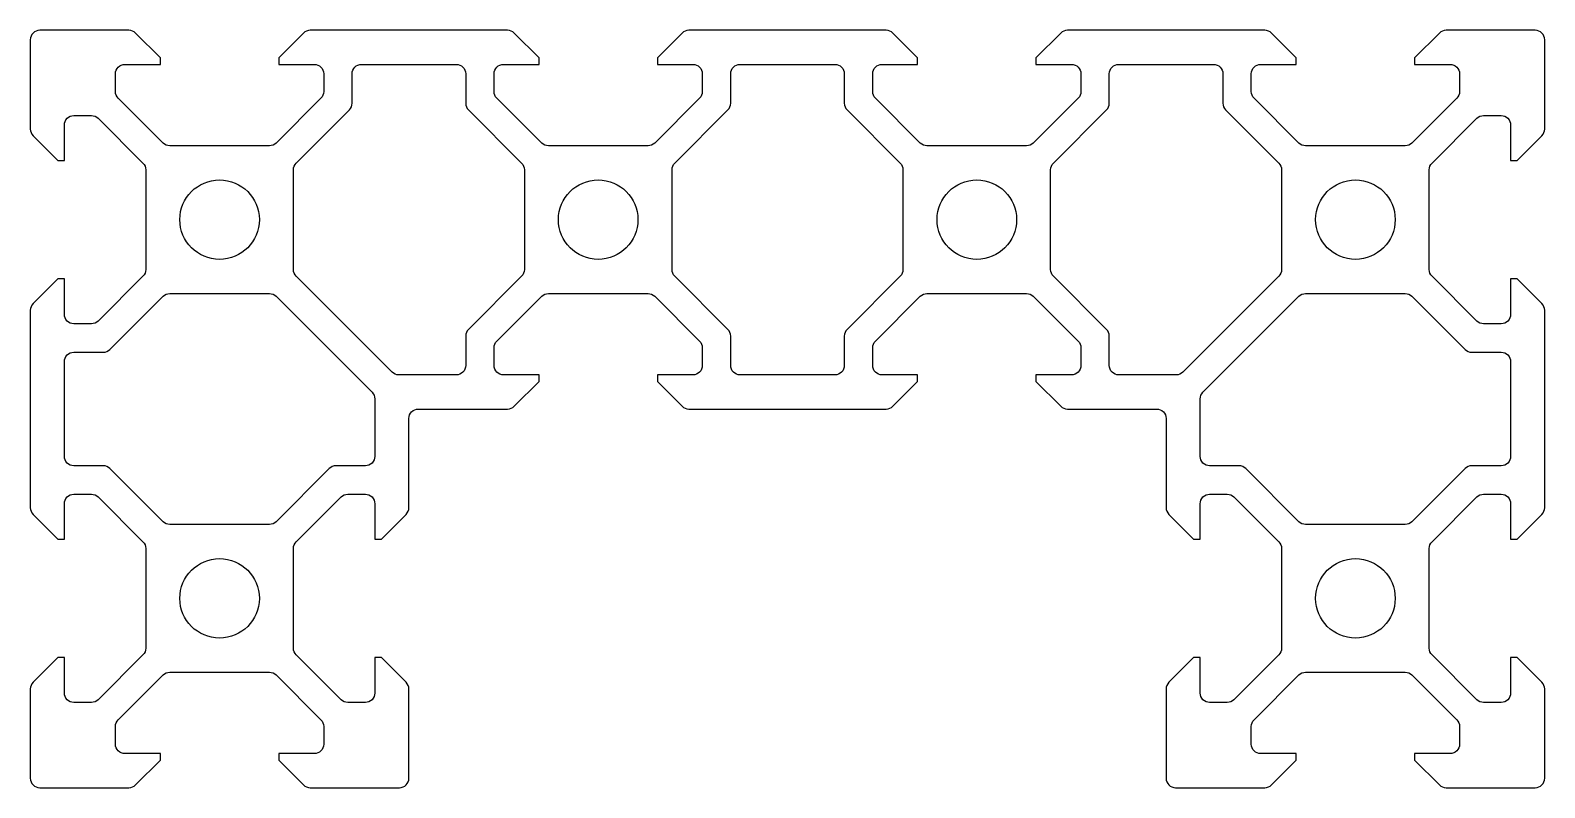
# Model space of a CAD drawing. Header units: millimetres. Extents: x 0 to 80, y 10 to 50.
import ezdxf

# ---------------------------------------------------------------- set-up
doc = ezdxf.new("R2010")
doc.units = ezdxf.units.MM
doc.layers.get('0').update_dxf_attribs({"linetype": 'CONTINUOUS'})

msp = doc.modelspace()

# ---------------------------------------------------------------- linework, layer by layer
for points in [[(67.014, 44.046), (64.646, 46.414, -0.198912), (64.5, 46.768), (64.5, 47.7, -0.414214), (65, 48.2), (66.875, 48.2), (66.875, 48.545), (65.566, 49.854, 0.198912), (65.213, 50), (54.787, 50, 0.198912), (54.434, 49.854), (53.125, 48.545), (53.125, 48.2), (55, 48.2, -0.414214), (55.5, 47.7), (55.5, 46.768, -0.198912), (55.354, 46.414), (52.986, 44.046, -0.198912), (52.632, 43.9), (47.368, 43.9, -0.198912), (47.014, 44.046), (44.646, 46.414, -0.198912), (44.5, 46.768), (44.5, 47.7, -0.414214), (45, 48.2), (46.875, 48.2), (46.875, 48.545), (45.566, 49.854, 0.198912), (45.213, 50), (34.787, 50, 0.198912), (34.434, 49.854), (33.125, 48.545), (33.125, 48.2), (35, 48.2, -0.414214), (35.5, 47.7), (35.5, 46.768, -0.198912), (35.354, 46.414), (32.986, 44.046, -0.198912), (32.632, 43.9), (27.368, 43.9, -0.198912), (27.014, 44.046), (24.646, 46.414, -0.198912), (24.5, 46.768), (24.5, 47.7, -0.414214), (25, 48.2), (26.875, 48.2), (26.875, 48.545), (25.566, 49.854, 0.198912), (25.213, 50), (14.787, 50, 0.198912), (14.434, 49.854), (13.125, 48.545), (13.125, 48.2), (15, 48.2, -0.414214), (15.5, 47.7), (15.5, 46.768, -0.198912), (15.354, 46.414), (12.986, 44.046, -0.198912), (12.632, 43.9), (7.368, 43.9, -0.198912), (7.014, 44.046), (4.646, 46.414, -0.198912), (4.5, 46.768), (4.5, 47.7, -0.414214), (5, 48.2), (6.875, 48.2), (6.875, 48.545), (5.566, 49.854, 0.198912), (5.213, 50), (0.5, 50, 0.414214), (0, 49.5), (0, 44.787, 0.198912), (0.146, 44.434), (1.455, 43.125), (1.8, 43.125), (1.8, 45, -0.414214), (2.3, 45.5), (3.232, 45.5, -0.198912), (3.586, 45.354), (5.954, 42.986, -0.198912), (6.1, 42.632), (6.1, 37.368, -0.198912), (5.954, 37.014), (3.586, 34.646, -0.198912), (3.232, 34.5), (2.3, 34.5, -0.414214), (1.8, 35), (1.8, 36.875), (1.455, 36.875), (0.146, 35.566, 0.198912), (0, 35.213), (0, 24.787, 0.198912), (0.146, 24.434), (1.455, 23.125), (1.8, 23.125), (1.8, 25, -0.414214), (2.3, 25.5), (3.232, 25.5, -0.198912), (3.586, 25.354), (5.954, 22.986, -0.198912), (6.1, 22.632), (6.1, 17.368, -0.198912), (5.954, 17.014), (3.586, 14.646, -0.198912), (3.232, 14.5), (2.3, 14.5, -0.414214), (1.8, 15), (1.8, 16.875), (1.455, 16.875), (0.146, 15.566, 0.198912), (0, 15.213), (0, 10.5, 0.414214), (0.5, 10), (5.213, 10, 0.198912), (5.566, 10.146), (6.875, 11.455), (6.875, 11.8), (5, 11.8, -0.414214), (4.5, 12.3), (4.5, 13.232, -0.198912), (4.646, 13.586), (7.014, 15.954, -0.198912), (7.368, 16.1), (12.632, 16.1, -0.198912), (12.986, 15.954), (15.354, 13.586, -0.198912), (15.5, 13.232), (15.5, 12.3, -0.414214), (15, 11.8), (13.125, 11.8), (13.125, 11.455), (14.434, 10.146, 0.198912), (14.787, 10), (19.5, 10, 0.414214), (20, 10.5), (20, 15.213, 0.198912), (19.854, 15.566), (18.545, 16.875), (18.2, 16.875), (18.2, 15, -0.414214), (17.7, 14.5), (16.768, 14.5, -0.198912), (16.414, 14.646), (14.046, 17.014, -0.198912), (13.9, 17.368), (13.9, 22.632, -0.198912), (14.046, 22.986), (16.414, 25.354, -0.198912), (16.768, 25.5), (17.7, 25.5, -0.414214), (18.2, 25), (18.2, 23.125), (18.545, 23.125), (19.854, 24.434, 0.198912), (20, 24.787), (20, 29.5, -0.414214), (20.5, 30), (25.213, 30, 0.198912), (25.566, 30.146), (26.875, 31.455), (26.875, 31.8), (25, 31.8, -0.414214), (24.5, 32.3), (24.5, 33.232, -0.198912), (24.646, 33.586), (27.014, 35.954, -0.198912), (27.368, 36.1), (32.632, 36.1, -0.198912), (32.986, 35.954), (35.354, 33.586, -0.198912), (35.5, 33.232), (35.5, 32.3, -0.414214), (35, 31.8), (33.125, 31.8), (33.125, 31.455), (34.434, 30.146, 0.198912), (34.787, 30), (45.213, 30, 0.198912), (45.566, 30.146), (46.875, 31.455), (46.875, 31.8), (45, 31.8, -0.414214), (44.5, 32.3), (44.5, 33.232, -0.198912), (44.646, 33.586), (47.014, 35.954, -0.198912), (47.368, 36.1), (52.632, 36.1, -0.198912), (52.986, 35.954), (55.354, 33.586, -0.198912), (55.5, 33.232), (55.5, 32.3, -0.414214), (55, 31.8), (53.125, 31.8), (53.125, 31.455), (54.434, 30.146, 0.198912), (54.787, 30), (59.5, 30, -0.414214), (60, 29.5), (60, 24.787, 0.198912), (60.146, 24.434), (61.455, 23.125), (61.8, 23.125), (61.8, 25, -0.414214), (62.3, 25.5), (63.232, 25.5, -0.198912), (63.586, 25.354), (65.954, 22.986, -0.198912), (66.1, 22.632), (66.1, 17.368, -0.198912), (65.954, 17.014), (63.586, 14.646, -0.198912), (63.232, 14.5), (62.3, 14.5, -0.414214), (61.8, 15), (61.8, 16.875), (61.455, 16.875), (60.146, 15.566, 0.198912), (60, 15.213), (60, 10.5, 0.414214), (60.5, 10), (65.213, 10, 0.198912), (65.566, 10.146), (66.875, 11.455), (66.875, 11.8), (65, 11.8, -0.414214), (64.5, 12.3), (64.5, 13.232, -0.198912), (64.646, 13.586), (67.014, 15.954, -0.198912), (67.368, 16.1), (72.632, 16.1, -0.198912), (72.986, 15.954), (75.354, 13.586, -0.198912), (75.5, 13.232), (75.5, 12.3, -0.414214), (75, 11.8), (73.125, 11.8), (73.125, 11.455), (74.434, 10.146, 0.198912), (74.787, 10), (79.5, 10, 0.414214), (80, 10.5), (80, 15.213, 0.198912), (79.854, 15.566), (78.545, 16.875), (78.2, 16.875), (78.2, 15, -0.414214), (77.7, 14.5), (76.768, 14.5, -0.198912), (76.414, 14.646), (74.046, 17.014, -0.198912), (73.9, 17.368), (73.9, 22.632, -0.198912), (74.046, 22.986), (76.414, 25.354, -0.198912), (76.768, 25.5), (77.7, 25.5, -0.414214), (78.2, 25), (78.2, 23.125), (78.545, 23.125), (79.854, 24.434, 0.198912), (80, 24.787), (80, 35.213, 0.198912), (79.854, 35.566), (78.545, 36.875), (78.2, 36.875), (78.2, 35, -0.414214), (77.7, 34.5), (76.768, 34.5, -0.198912), (76.414, 34.646), (74.046, 37.014, -0.198912), (73.9, 37.368), (73.9, 42.632, -0.198912), (74.046, 42.986), (76.414, 45.354, -0.198912), (76.768, 45.5), (77.7, 45.5, -0.414214), (78.2, 45), (78.2, 43.125), (78.545, 43.125), (79.854, 44.434, 0.198912), (80, 44.787), (80, 49.5, 0.414214), (79.5, 50), (74.787, 50, 0.198912), (74.434, 49.854), (73.125, 48.545), (73.125, 48.2), (75, 48.2, -0.414214), (75.5, 47.7), (75.5, 46.768, -0.198912), (75.354, 46.414), (72.986, 44.046, -0.198912), (72.632, 43.9), (67.368, 43.9, -0.198912)], [(67.014, 44.046), (64.646, 46.414, -0.198912), (64.5, 46.768), (64.5, 47.7, -0.414214), (65, 48.2), (66.875, 48.2), (66.875, 48.545), (65.566, 49.854, 0.198912), (65.213, 50), (54.787, 50, 0.198912), (54.434, 49.854), (53.125, 48.545), (53.125, 48.2), (55, 48.2, -0.414214), (55.5, 47.7), (55.5, 46.768, -0.198912), (55.354, 46.414), (52.986, 44.046, -0.198912), (52.632, 43.9), (47.368, 43.9, -0.198912), (47.014, 44.046), (44.646, 46.414, -0.198912), (44.5, 46.768), (44.5, 47.7, -0.414214), (45, 48.2), (46.875, 48.2), (46.875, 48.545), (45.566, 49.854, 0.198912), (45.213, 50), (34.787, 50, 0.198912), (34.434, 49.854), (33.125, 48.545), (33.125, 48.2), (35, 48.2, -0.414214), (35.5, 47.7), (35.5, 46.768, -0.198912), (35.354, 46.414), (32.986, 44.046, -0.198912), (32.632, 43.9), (27.368, 43.9, -0.198912), (27.014, 44.046), (24.646, 46.414, -0.198912), (24.5, 46.768), (24.5, 47.7, -0.414214), (25, 48.2), (26.875, 48.2), (26.875, 48.545), (25.566, 49.854, 0.198912), (25.213, 50), (14.787, 50, 0.198912), (14.434, 49.854), (13.125, 48.545), (13.125, 48.2), (15, 48.2, -0.414214), (15.5, 47.7), (15.5, 46.768, -0.198912), (15.354, 46.414), (12.986, 44.046, -0.198912), (12.632, 43.9), (7.368, 43.9, -0.198912), (7.014, 44.046), (4.646, 46.414, -0.198912), (4.5, 46.768), (4.5, 47.7, -0.414214), (5, 48.2), (6.875, 48.2), (6.875, 48.545), (5.566, 49.854, 0.198912), (5.213, 50), (0.5, 50, 0.414214), (0, 49.5), (0, 44.787, 0.198912), (0.146, 44.434), (1.455, 43.125), (1.8, 43.125), (1.8, 45, -0.414214), (2.3, 45.5), (3.232, 45.5, -0.198912), (3.586, 45.354), (5.954, 42.986, -0.198912), (6.1, 42.632), (6.1, 37.368, -0.198912), (5.954, 37.014), (3.586, 34.646, -0.198912), (3.232, 34.5), (2.3, 34.5, -0.414214), (1.8, 35), (1.8, 36.875), (1.455, 36.875), (0.146, 35.566, 0.198912), (0, 35.213), (0, 24.787, 0.198912), (0.146, 24.434), (1.455, 23.125), (1.8, 23.125), (1.8, 25, -0.414214), (2.3, 25.5), (3.232, 25.5, -0.198912), (3.586, 25.354), (5.954, 22.986, -0.198912), (6.1, 22.632), (6.1, 17.368, -0.198912), (5.954, 17.014), (3.586, 14.646, -0.198912), (3.232, 14.5), (2.3, 14.5, -0.414214), (1.8, 15), (1.8, 16.875), (1.455, 16.875), (0.146, 15.566, 0.198912), (0, 15.213), (0, 10.5, 0.414214), (0.5, 10), (5.213, 10, 0.198912), (5.566, 10.146), (6.875, 11.455), (6.875, 11.8), (5, 11.8, -0.414214), (4.5, 12.3), (4.5, 13.232, -0.198912), (4.646, 13.586), (7.014, 15.954, -0.198912), (7.368, 16.1), (12.632, 16.1, -0.198912), (12.986, 15.954), (15.354, 13.586, -0.198912), (15.5, 13.232), (15.5, 12.3, -0.414214), (15, 11.8), (13.125, 11.8), (13.125, 11.455), (14.434, 10.146, 0.198912), (14.787, 10), (19.5, 10, 0.414214), (20, 10.5), (20, 15.213, 0.198912), (19.854, 15.566), (18.545, 16.875), (18.2, 16.875), (18.2, 15, -0.414214), (17.7, 14.5), (16.768, 14.5, -0.198912), (16.414, 14.646), (14.046, 17.014, -0.198912), (13.9, 17.368), (13.9, 22.632, -0.198912), (14.046, 22.986), (16.414, 25.354, -0.198912), (16.768, 25.5), (17.7, 25.5, -0.414214), (18.2, 25), (18.2, 23.125), (18.545, 23.125), (19.854, 24.434, 0.198912), (20, 24.787), (20, 29.5, -0.414214), (20.5, 30), (25.213, 30, 0.198912), (25.566, 30.146), (26.875, 31.455), (26.875, 31.8), (25, 31.8, -0.414214), (24.5, 32.3), (24.5, 33.232, -0.198912), (24.646, 33.586), (27.014, 35.954, -0.198912), (27.368, 36.1), (32.632, 36.1, -0.198912), (32.986, 35.954), (35.354, 33.586, -0.198912), (35.5, 33.232), (35.5, 32.3, -0.414214), (35, 31.8), (33.125, 31.8), (33.125, 31.455), (34.434, 30.146, 0.198912), (34.787, 30), (45.213, 30, 0.198912), (45.566, 30.146), (46.875, 31.455), (46.875, 31.8), (45, 31.8, -0.414214), (44.5, 32.3), (44.5, 33.232, -0.198912), (44.646, 33.586), (47.014, 35.954, -0.198912), (47.368, 36.1), (52.632, 36.1, -0.198912), (52.986, 35.954), (55.354, 33.586, -0.198912), (55.5, 33.232), (55.5, 32.3, -0.414214), (55, 31.8), (53.125, 31.8), (53.125, 31.455), (54.434, 30.146, 0.198912), (54.787, 30), (59.5, 30, -0.414214), (60, 29.5), (60, 24.787, 0.198912), (60.146, 24.434), (61.455, 23.125), (61.8, 23.125), (61.8, 25, -0.414214), (62.3, 25.5), (63.232, 25.5, -0.198912), (63.586, 25.354), (65.954, 22.986, -0.198912), (66.1, 22.632), (66.1, 17.368, -0.198912), (65.954, 17.014), (63.586, 14.646, -0.198912), (63.232, 14.5), (62.3, 14.5, -0.414214), (61.8, 15), (61.8, 16.875), (61.455, 16.875), (60.146, 15.566, 0.198912), (60, 15.213), (60, 10.5, 0.414214), (60.5, 10), (65.213, 10, 0.198912), (65.566, 10.146), (66.875, 11.455), (66.875, 11.8), (65, 11.8, -0.414214), (64.5, 12.3), (64.5, 13.232, -0.198912), (64.646, 13.586), (67.014, 15.954, -0.198912), (67.368, 16.1), (72.632, 16.1, -0.198912), (72.986, 15.954), (75.354, 13.586, -0.198912), (75.5, 13.232), (75.5, 12.3, -0.414214), (75, 11.8), (73.125, 11.8), (73.125, 11.455), (74.434, 10.146, 0.198912), (74.787, 10), (79.5, 10, 0.414214), (80, 10.5), (80, 15.213, 0.198912), (79.854, 15.566), (78.545, 16.875), (78.2, 16.875), (78.2, 15, -0.414214), (77.7, 14.5), (76.768, 14.5, -0.198912), (76.414, 14.646), (74.046, 17.014, -0.198912), (73.9, 17.368), (73.9, 22.632, -0.198912), (74.046, 22.986), (76.414, 25.354, -0.198912), (76.768, 25.5), (77.7, 25.5, -0.414214), (78.2, 25), (78.2, 23.125), (78.545, 23.125), (79.854, 24.434, 0.198912), (80, 24.787), (80, 35.213, 0.198912), (79.854, 35.566), (78.545, 36.875), (78.2, 36.875), (78.2, 35, -0.414214), (77.7, 34.5), (76.768, 34.5, -0.198912), (76.414, 34.646), (74.046, 37.014, -0.198912), (73.9, 37.368), (73.9, 42.632, -0.198912), (74.046, 42.986), (76.414, 45.354, -0.198912), (76.768, 45.5), (77.7, 45.5, -0.414214), (78.2, 45), (78.2, 43.125), (78.545, 43.125), (79.854, 44.434, 0.198912), (80, 44.787), (80, 49.5, 0.414214), (79.5, 50), (74.787, 50, 0.198912), (74.434, 49.854), (73.125, 48.545), (73.125, 48.2), (75, 48.2, -0.414214), (75.5, 47.7), (75.5, 46.768, -0.198912), (75.354, 46.414), (72.986, 44.046, -0.198912), (72.632, 43.9), (67.368, 43.9, -0.198912)], [(14.046, 42.986), (16.854, 45.793, 0.198912), (17, 46.146), (17, 47.7, -0.414214), (17.5, 48.2), (22.5, 48.2, -0.414214), (23, 47.7), (23, 46.146, 0.198912), (23.146, 45.793), (25.954, 42.986, -0.198912), (26.1, 42.632), (26.1, 37.368, -0.198912), (25.954, 37.014), (23.146, 34.207, 0.198912), (23, 33.854), (23, 32.3, -0.414214), (22.5, 31.8), (19.468, 31.8, -0.198912), (19.114, 31.946), (14.046, 37.014, -0.198912), (13.9, 37.368), (13.9, 42.632, -0.198912)], [(14.046, 42.986), (16.854, 45.793, 0.198912), (17, 46.146), (17, 47.7, -0.414214), (17.5, 48.2), (22.5, 48.2, -0.414214), (23, 47.7), (23, 46.146, 0.198912), (23.146, 45.793), (25.954, 42.986, -0.198912), (26.1, 42.632), (26.1, 37.368, -0.198912), (25.954, 37.014), (23.146, 34.207, 0.198912), (23, 33.854), (23, 32.3, -0.414214), (22.5, 31.8), (19.468, 31.8, -0.198912), (19.114, 31.946), (14.046, 37.014, -0.198912), (13.9, 37.368), (13.9, 42.632, -0.198912)], [(37, 46.146), (37, 47.7, -0.414214), (37.5, 48.2), (42.5, 48.2, -0.414214), (43, 47.7), (43, 46.146, 0.198912), (43.146, 45.793), (45.954, 42.986, -0.198912), (46.1, 42.632), (46.1, 37.368, -0.198912), (45.954, 37.014), (43.146, 34.207, 0.198912), (43, 33.854), (43, 32.3, -0.414214), (42.5, 31.8), (37.5, 31.8, -0.414214), (37, 32.3), (37, 33.854, 0.198912), (36.854, 34.207), (34.046, 37.014, -0.198912), (33.9, 37.368), (33.9, 42.632, -0.198912), (34.046, 42.986), (36.854, 45.793, 0.198912)], [(37, 46.146), (37, 47.7, -0.414214), (37.5, 48.2), (42.5, 48.2, -0.414214), (43, 47.7), (43, 46.146, 0.198912), (43.146, 45.793), (45.954, 42.986, -0.198912), (46.1, 42.632), (46.1, 37.368, -0.198912), (45.954, 37.014), (43.146, 34.207, 0.198912), (43, 33.854), (43, 32.3, -0.414214), (42.5, 31.8), (37.5, 31.8, -0.414214), (37, 32.3), (37, 33.854, 0.198912), (36.854, 34.207), (34.046, 37.014, -0.198912), (33.9, 37.368), (33.9, 42.632, -0.198912), (34.046, 42.986), (36.854, 45.793, 0.198912)], [(54.046, 42.986), (56.854, 45.793, 0.198912), (57, 46.146), (57, 47.7, -0.414214), (57.5, 48.2), (62.5, 48.2, -0.414214), (63, 47.7), (63, 46.146, 0.198912), (63.146, 45.793), (65.954, 42.986, -0.198912), (66.1, 42.632), (66.1, 37.368, -0.198912), (65.954, 37.014), (60.886, 31.946, -0.198912), (60.532, 31.8), (57.5, 31.8, -0.414214), (57, 32.3), (57, 33.854, 0.198912), (56.854, 34.207), (54.046, 37.014, -0.198912), (53.9, 37.368), (53.9, 42.632, -0.198912)], [(54.046, 42.986), (56.854, 45.793, 0.198912), (57, 46.146), (57, 47.7, -0.414214), (57.5, 48.2), (62.5, 48.2, -0.414214), (63, 47.7), (63, 46.146, 0.198912), (63.146, 45.793), (65.954, 42.986, -0.198912), (66.1, 42.632), (66.1, 37.368, -0.198912), (65.954, 37.014), (60.886, 31.946, -0.198912), (60.532, 31.8), (57.5, 31.8, -0.414214), (57, 32.3), (57, 33.854, 0.198912), (56.854, 34.207), (54.046, 37.014, -0.198912), (53.9, 37.368), (53.9, 42.632, -0.198912)], [(18.2, 30.532), (18.2, 27.5, -0.414214), (17.7, 27), (16.146, 27, 0.198912), (15.793, 26.854), (12.986, 24.046, -0.198912), (12.632, 23.9), (7.368, 23.9, -0.198912), (7.014, 24.046), (4.207, 26.854, 0.198912), (3.854, 27), (2.3, 27, -0.414214), (1.8, 27.5), (1.8, 32.5, -0.414214), (2.3, 33), (3.854, 33, 0.198912), (4.207, 33.146), (7.014, 35.954, -0.198912), (7.368, 36.1), (12.632, 36.1, -0.198912), (12.986, 35.954), (18.054, 30.886, -0.198912)], [(18.2, 30.532), (18.2, 27.5, -0.414214), (17.7, 27), (16.146, 27, 0.198912), (15.793, 26.854), (12.986, 24.046, -0.198912), (12.632, 23.9), (7.368, 23.9, -0.198912), (7.014, 24.046), (4.207, 26.854, 0.198912), (3.854, 27), (2.3, 27, -0.414214), (1.8, 27.5), (1.8, 32.5, -0.414214), (2.3, 33), (3.854, 33, 0.198912), (4.207, 33.146), (7.014, 35.954, -0.198912), (7.368, 36.1), (12.632, 36.1, -0.198912), (12.986, 35.954), (18.054, 30.886, -0.198912)], [(61.946, 30.886), (67.014, 35.954, -0.198912), (67.368, 36.1), (72.632, 36.1, -0.198912), (72.986, 35.954), (75.793, 33.146, 0.198912), (76.146, 33), (77.7, 33, -0.414214), (78.2, 32.5), (78.2, 27.5, -0.414214), (77.7, 27), (76.146, 27, 0.198912), (75.793, 26.854), (72.986, 24.046, -0.198912), (72.632, 23.9), (67.368, 23.9, -0.198912), (67.014, 24.046), (64.207, 26.854, 0.198912), (63.854, 27), (62.3, 27, -0.414214), (61.8, 27.5), (61.8, 30.532, -0.198912)], [(61.946, 30.886), (67.014, 35.954, -0.198912), (67.368, 36.1), (72.632, 36.1, -0.198912), (72.986, 35.954), (75.793, 33.146, 0.198912), (76.146, 33), (77.7, 33, -0.414214), (78.2, 32.5), (78.2, 27.5, -0.414214), (77.7, 27), (76.146, 27, 0.198912), (75.793, 26.854), (72.986, 24.046, -0.198912), (72.632, 23.9), (67.368, 23.9, -0.198912), (67.014, 24.046), (64.207, 26.854, 0.198912), (63.854, 27), (62.3, 27, -0.414214), (61.8, 27.5), (61.8, 30.532, -0.198912)]]:
    msp.add_lwpolyline(points, format="xyb", close=True)
for centre in [(10, 40), (10, 40), (30, 40), (30, 40), (50, 40), (50, 40), (70, 40), (70, 40), (10, 20), (10, 20), (70, 20), (70, 20)]:
    msp.add_circle(centre, 2.1)

doc.saveas('drawing.dxf')
